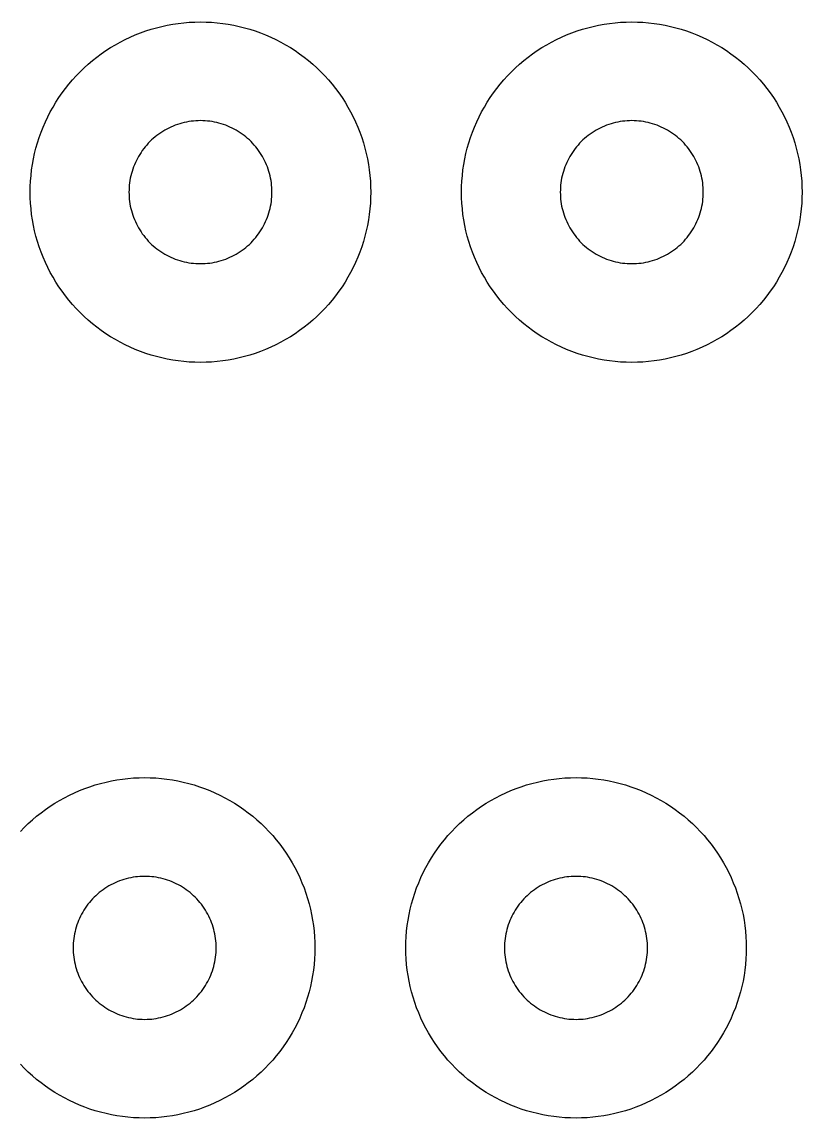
# Model space of a CAD drawing. Header units: millimetres. Extents: x 0 to 476, y 7 to 280.
# Drawn here: x 230.09 to 264.46, y 6.64 to 54.93 of the extents above; entities that cross this region are included whole.
import ezdxf

# ---------------------------------------------------------------- set-up
doc = ezdxf.new("R2010")
doc.units = ezdxf.units.MM
doc.layers.add('CUT', color=1, linetype='Continuous')

msp = doc.modelspace()

# ---------------------------------------------------------------- linework, layer by layer
at = {"layer": 'CUT'}
for points in [[(245.454, 47.188), (245.442, 46.943), (245.422, 46.698), (245.394, 46.454), (245.358, 46.212), (245.314, 45.97), (245.262, 45.73), (245.202, 45.492), (245.135, 45.256), (245.06, 45.023), (244.977, 44.791), (244.887, 44.563), (244.789, 44.338), (244.684, 44.116), (244.572, 43.898), (244.453, 43.683), (244.327, 43.473), (244.194, 43.267), (244.054, 43.065), (243.908, 42.868), (243.755, 42.675), (243.597, 42.488), (243.432, 42.306), (243.261, 42.13), (243.085, 41.959), (242.903, 41.795), (242.716, 41.636), (242.524, 41.483), (242.326, 41.337), (242.125, 41.197), (241.918, 41.064), (241.708, 40.938), (241.493, 40.819), (241.275, 40.707), (241.053, 40.602), (240.828, 40.504), (240.6, 40.414), (240.369, 40.331), (240.135, 40.256), (239.899, 40.189), (239.661, 40.129), (239.421, 40.077), (239.18, 40.034), (238.937, 39.997), (238.693, 39.969), (238.448, 39.949), (238.203, 39.937), (237.958, 39.933), (237.713, 39.937), (237.467, 39.949), (237.223, 39.969), (236.979, 39.997), (236.736, 40.034), (236.495, 40.077), (236.255, 40.129), (236.017, 40.189), (235.781, 40.256), (235.547, 40.331), (235.316, 40.414), (235.088, 40.504), (234.863, 40.602), (234.641, 40.707), (234.422, 40.819), (234.208, 40.938), (233.997, 41.064), (233.791, 41.197), (233.589, 41.337), (233.392, 41.483), (233.2, 41.636), (233.013, 41.795), (232.831, 41.959), (232.655, 42.13), (232.484, 42.306), (232.319, 42.488), (232.16, 42.675), (232.008, 42.868), (231.862, 43.065), (231.722, 43.267), (231.589, 43.473), (231.463, 43.683), (231.344, 43.898), (231.231, 44.116), (231.126, 44.338), (231.029, 44.563), (230.939, 44.791), (230.856, 45.023), (230.781, 45.256), (230.713, 45.492), (230.654, 45.73), (230.602, 45.97), (230.558, 46.212), (230.522, 46.454), (230.494, 46.698), (230.474, 46.943), (230.462, 47.188), (230.458, 47.433), (230.462, 47.679), (230.474, 47.924), (230.494, 48.168), (230.522, 48.412), (230.558, 48.655), (230.602, 48.897), (230.654, 49.136), (230.713, 49.374), (230.781, 49.61), (230.856, 49.844), (230.939, 50.075), (231.029, 50.303), (231.126, 50.529), (231.231, 50.75), (231.344, 50.969), (231.463, 51.183), (231.589, 51.394), (231.722, 51.6), (231.862, 51.802), (232.008, 51.999), (232.16, 52.191), (232.319, 52.378), (232.484, 52.56), (232.655, 52.737), (232.831, 52.907), (233.013, 53.072), (233.2, 53.231), (233.392, 53.383), (233.589, 53.53), (233.791, 53.669), (233.997, 53.802), (234.208, 53.929), (234.422, 54.048), (234.641, 54.16), (234.863, 54.265), (235.088, 54.362), (235.316, 54.453), (235.547, 54.535), (235.781, 54.61), (236.017, 54.678), (236.255, 54.737), (236.495, 54.789), (236.736, 54.833), (236.979, 54.869), (237.223, 54.897), (237.467, 54.917), (237.713, 54.929), (237.958, 54.933), (238.203, 54.929), (238.448, 54.917), (238.693, 54.897), (238.937, 54.869), (239.18, 54.833), (239.421, 54.789), (239.661, 54.737), (239.899, 54.678), (240.135, 54.61), (240.369, 54.535), (240.6, 54.453), (240.828, 54.362), (241.053, 54.265), (241.275, 54.16), (241.493, 54.048), (241.708, 53.929), (241.918, 53.802), (242.125, 53.669), (242.326, 53.53), (242.524, 53.383), (242.716, 53.231), (242.903, 53.072), (243.085, 52.907), (243.261, 52.737), (243.432, 52.56), (243.597, 52.378), (243.755, 52.191), (243.908, 51.999), (244.054, 51.802), (244.194, 51.6), (244.327, 51.394), (244.453, 51.183), (244.572, 50.969), (244.684, 50.75), (244.789, 50.529), (244.887, 50.303), (244.977, 50.075), (245.06, 49.844), (245.135, 49.61), (245.202, 49.374), (245.262, 49.136), (245.314, 48.897), (245.358, 48.655), (245.394, 48.412), (245.422, 48.168), (245.442, 47.924), (245.454, 47.679), (245.458, 47.433), (245.454, 47.188)], [(264.454, 47.188), (264.442, 46.943), (264.422, 46.698), (264.394, 46.454), (264.358, 46.212), (264.314, 45.97), (264.262, 45.73), (264.202, 45.492), (264.135, 45.256), (264.06, 45.023), (263.977, 44.791), (263.887, 44.563), (263.789, 44.338), (263.684, 44.116), (263.572, 43.898), (263.453, 43.683), (263.327, 43.473), (263.194, 43.267), (263.054, 43.065), (262.908, 42.868), (262.755, 42.675), (262.597, 42.488), (262.432, 42.306), (262.261, 42.13), (262.085, 41.959), (261.903, 41.795), (261.716, 41.636), (261.524, 41.483), (261.326, 41.337), (261.125, 41.197), (260.918, 41.064), (260.708, 40.938), (260.493, 40.819), (260.275, 40.707), (260.053, 40.602), (259.828, 40.504), (259.6, 40.414), (259.369, 40.331), (259.135, 40.256), (258.899, 40.189), (258.661, 40.129), (258.421, 40.077), (258.18, 40.034), (257.937, 39.997), (257.693, 39.969), (257.448, 39.949), (257.203, 39.937), (256.958, 39.933), (256.713, 39.937), (256.467, 39.949), (256.223, 39.969), (255.979, 39.997), (255.736, 40.034), (255.495, 40.077), (255.255, 40.129), (255.017, 40.189), (254.781, 40.256), (254.547, 40.331), (254.316, 40.414), (254.088, 40.504), (253.863, 40.602), (253.641, 40.707), (253.422, 40.819), (253.208, 40.938), (252.997, 41.064), (252.791, 41.197), (252.589, 41.337), (252.392, 41.483), (252.2, 41.636), (252.013, 41.795), (251.831, 41.959), (251.655, 42.13), (251.484, 42.306), (251.319, 42.488), (251.16, 42.675), (251.008, 42.868), (250.862, 43.065), (250.722, 43.267), (250.589, 43.473), (250.463, 43.683), (250.344, 43.898), (250.231, 44.116), (250.126, 44.338), (250.029, 44.563), (249.939, 44.791), (249.856, 45.023), (249.781, 45.256), (249.713, 45.492), (249.654, 45.73), (249.602, 45.97), (249.558, 46.212), (249.522, 46.454), (249.494, 46.698), (249.474, 46.943), (249.462, 47.188), (249.458, 47.433), (249.462, 47.679), (249.474, 47.924), (249.494, 48.168), (249.522, 48.412), (249.558, 48.655), (249.602, 48.897), (249.654, 49.136), (249.713, 49.374), (249.781, 49.61), (249.856, 49.844), (249.939, 50.075), (250.029, 50.303), (250.126, 50.529), (250.231, 50.75), (250.344, 50.969), (250.463, 51.183), (250.589, 51.394), (250.722, 51.6), (250.862, 51.802), (251.008, 51.999), (251.16, 52.191), (251.319, 52.378), (251.484, 52.56), (251.655, 52.737), (251.831, 52.907), (252.013, 53.072), (252.2, 53.231), (252.392, 53.383), (252.589, 53.53), (252.791, 53.669), (252.997, 53.802), (253.208, 53.929), (253.422, 54.048), (253.641, 54.16), (253.863, 54.265), (254.088, 54.362), (254.316, 54.453), (254.547, 54.535), (254.781, 54.61), (255.017, 54.678), (255.255, 54.737), (255.495, 54.789), (255.736, 54.833), (255.979, 54.869), (256.223, 54.897), (256.467, 54.917), (256.713, 54.929), (256.958, 54.933), (257.203, 54.929), (257.448, 54.917), (257.693, 54.897), (257.937, 54.869), (258.18, 54.833), (258.421, 54.789), (258.661, 54.737), (258.899, 54.678), (259.135, 54.61), (259.369, 54.535), (259.6, 54.453), (259.828, 54.362), (260.053, 54.265), (260.275, 54.16), (260.493, 54.048), (260.708, 53.929), (260.918, 53.802), (261.125, 53.669), (261.326, 53.53), (261.524, 53.383), (261.716, 53.231), (261.903, 53.072), (262.085, 52.907), (262.261, 52.737), (262.432, 52.56), (262.597, 52.378), (262.755, 52.191), (262.908, 51.999), (263.054, 51.802), (263.194, 51.6), (263.327, 51.394), (263.453, 51.183), (263.572, 50.969), (263.684, 50.75), (263.789, 50.529), (263.887, 50.303), (263.977, 50.075), (264.06, 49.844), (264.135, 49.61), (264.202, 49.374), (264.262, 49.136), (264.314, 48.897), (264.358, 48.655), (264.394, 48.412), (264.422, 48.168), (264.442, 47.924), (264.454, 47.679), (264.458, 47.433), (264.454, 47.188)], [(241.106, 47.536), (241.101, 47.639), (241.093, 47.742), (241.081, 47.844), (241.066, 47.946), (241.047, 48.048), (241.026, 48.149), (241.001, 48.249), (240.972, 48.348), (240.941, 48.446), (240.906, 48.543), (240.868, 48.639), (240.827, 48.733), (240.783, 48.827), (240.736, 48.918), (240.686, 49.008), (240.633, 49.097), (240.577, 49.183), (240.518, 49.268), (240.457, 49.351), (240.393, 49.432), (240.326, 49.51), (240.257, 49.587), (240.185, 49.661), (240.111, 49.732), (240.035, 49.802), (239.956, 49.868), (239.876, 49.932), (239.793, 49.994), (239.708, 50.052), (239.621, 50.108), (239.533, 50.161), (239.443, 50.211), (239.351, 50.258), (239.258, 50.303), (239.163, 50.344), (239.068, 50.381), (238.97, 50.416), (238.872, 50.448), (238.773, 50.476), (238.673, 50.501), (238.572, 50.523), (238.471, 50.541), (238.369, 50.556), (238.267, 50.568), (238.164, 50.577), (238.061, 50.582), (237.958, 50.583), (237.855, 50.582), (237.752, 50.577), (237.649, 50.568), (237.547, 50.556), (237.445, 50.541), (237.343, 50.523), (237.243, 50.501), (237.143, 50.476), (237.044, 50.448), (236.945, 50.416), (236.848, 50.381), (236.752, 50.344), (236.658, 50.303), (236.565, 50.258), (236.473, 50.211), (236.383, 50.161), (236.294, 50.108), (236.208, 50.052), (236.123, 49.994), (236.04, 49.932), (235.96, 49.868), (235.881, 49.802), (235.805, 49.732), (235.731, 49.661), (235.659, 49.587), (235.59, 49.51), (235.523, 49.432), (235.459, 49.351), (235.397, 49.268), (235.339, 49.183), (235.283, 49.097), (235.23, 49.008), (235.18, 48.918), (235.133, 48.827), (235.089, 48.733), (235.048, 48.639), (235.01, 48.543), (234.975, 48.446), (234.944, 48.348), (234.915, 48.249), (234.89, 48.149), (234.868, 48.048), (234.85, 47.946), (234.835, 47.844), (234.823, 47.742), (234.815, 47.639), (234.81, 47.536), (234.808, 47.433), (234.81, 47.33), (234.815, 47.227), (234.823, 47.125), (234.835, 47.022), (234.85, 46.92), (234.868, 46.819), (234.89, 46.718), (234.915, 46.618), (234.944, 46.519), (234.975, 46.421), (235.01, 46.324), (235.048, 46.228), (235.089, 46.133), (235.133, 46.04), (235.18, 45.948), (235.23, 45.858), (235.283, 45.77), (235.339, 45.683), (235.397, 45.599), (235.459, 45.516), (235.523, 45.435), (235.59, 45.356), (235.659, 45.28), (235.731, 45.206), (235.805, 45.134), (235.881, 45.065), (235.96, 44.998), (236.04, 44.934), (236.123, 44.873), (236.208, 44.814), (236.294, 44.758), (236.383, 44.705), (236.473, 44.655), (236.565, 44.608), (236.658, 44.564), (236.752, 44.523), (236.848, 44.485), (236.945, 44.451), (237.044, 44.419), (237.143, 44.391), (237.243, 44.366), (237.343, 44.344), (237.445, 44.325), (237.547, 44.31), (237.649, 44.299), (237.752, 44.29), (237.855, 44.285), (237.958, 44.283), (238.061, 44.285), (238.164, 44.29), (238.267, 44.299), (238.369, 44.31), (238.471, 44.325), (238.572, 44.344), (238.673, 44.366), (238.773, 44.391), (238.872, 44.419), (238.97, 44.451), (239.068, 44.485), (239.163, 44.523), (239.258, 44.564), (239.351, 44.608), (239.443, 44.655), (239.533, 44.705), (239.621, 44.758), (239.708, 44.814), (239.793, 44.873), (239.876, 44.934), (239.956, 44.998), (240.035, 45.065), (240.111, 45.134), (240.185, 45.206), (240.257, 45.28), (240.326, 45.356), (240.393, 45.435), (240.457, 45.516), (240.518, 45.599), (240.577, 45.683), (240.633, 45.77), (240.686, 45.858), (240.736, 45.948), (240.783, 46.04), (240.827, 46.133), (240.868, 46.228), (240.906, 46.324), (240.941, 46.421), (240.972, 46.519), (241.001, 46.618), (241.026, 46.718), (241.047, 46.819), (241.066, 46.92), (241.081, 47.022), (241.093, 47.125), (241.101, 47.227), (241.106, 47.33), (241.108, 47.433), (241.106, 47.536)], [(260.106, 47.536), (260.101, 47.639), (260.093, 47.742), (260.081, 47.844), (260.066, 47.946), (260.047, 48.048), (260.026, 48.149), (260.001, 48.249), (259.972, 48.348), (259.941, 48.446), (259.906, 48.543), (259.868, 48.639), (259.827, 48.733), (259.783, 48.827), (259.736, 48.918), (259.686, 49.008), (259.633, 49.097), (259.577, 49.183), (259.518, 49.268), (259.457, 49.351), (259.393, 49.432), (259.326, 49.51), (259.257, 49.587), (259.185, 49.661), (259.111, 49.732), (259.035, 49.802), (258.956, 49.868), (258.876, 49.932), (258.793, 49.994), (258.708, 50.052), (258.621, 50.108), (258.533, 50.161), (258.443, 50.211), (258.351, 50.258), (258.258, 50.303), (258.163, 50.344), (258.068, 50.381), (257.97, 50.416), (257.872, 50.448), (257.773, 50.476), (257.673, 50.501), (257.572, 50.523), (257.471, 50.541), (257.369, 50.556), (257.267, 50.568), (257.164, 50.577), (257.061, 50.582), (256.958, 50.583), (256.855, 50.582), (256.752, 50.577), (256.649, 50.568), (256.547, 50.556), (256.445, 50.541), (256.343, 50.523), (256.243, 50.501), (256.143, 50.476), (256.044, 50.448), (255.945, 50.416), (255.848, 50.381), (255.752, 50.344), (255.658, 50.303), (255.565, 50.258), (255.473, 50.211), (255.383, 50.161), (255.294, 50.108), (255.208, 50.052), (255.123, 49.994), (255.04, 49.932), (254.96, 49.868), (254.881, 49.802), (254.805, 49.732), (254.731, 49.661), (254.659, 49.587), (254.59, 49.51), (254.523, 49.432), (254.459, 49.351), (254.397, 49.268), (254.339, 49.183), (254.283, 49.097), (254.23, 49.008), (254.18, 48.918), (254.133, 48.827), (254.089, 48.733), (254.048, 48.639), (254.01, 48.543), (253.975, 48.446), (253.944, 48.348), (253.915, 48.249), (253.89, 48.149), (253.868, 48.048), (253.85, 47.946), (253.835, 47.844), (253.823, 47.742), (253.815, 47.639), (253.81, 47.536), (253.808, 47.433), (253.81, 47.33), (253.815, 47.227), (253.823, 47.125), (253.835, 47.022), (253.85, 46.92), (253.868, 46.819), (253.89, 46.718), (253.915, 46.618), (253.944, 46.519), (253.975, 46.421), (254.01, 46.324), (254.048, 46.228), (254.089, 46.133), (254.133, 46.04), (254.18, 45.948), (254.23, 45.858), (254.283, 45.77), (254.339, 45.683), (254.397, 45.599), (254.459, 45.516), (254.523, 45.435), (254.59, 45.356), (254.659, 45.28), (254.731, 45.206), (254.805, 45.134), (254.881, 45.065), (254.96, 44.998), (255.04, 44.934), (255.123, 44.873), (255.208, 44.814), (255.294, 44.758), (255.383, 44.705), (255.473, 44.655), (255.565, 44.608), (255.658, 44.564), (255.752, 44.523), (255.848, 44.485), (255.945, 44.451), (256.044, 44.419), (256.143, 44.391), (256.243, 44.366), (256.343, 44.344), (256.445, 44.325), (256.547, 44.31), (256.649, 44.299), (256.752, 44.29), (256.855, 44.285), (256.958, 44.283), (257.061, 44.285), (257.164, 44.29), (257.267, 44.299), (257.369, 44.31), (257.471, 44.325), (257.572, 44.344), (257.673, 44.366), (257.773, 44.391), (257.872, 44.419), (257.97, 44.451), (258.068, 44.485), (258.163, 44.523), (258.258, 44.564), (258.351, 44.608), (258.443, 44.655), (258.533, 44.705), (258.621, 44.758), (258.708, 44.814), (258.793, 44.873), (258.876, 44.934), (258.956, 44.998), (259.035, 45.065), (259.111, 45.134), (259.185, 45.206), (259.257, 45.28), (259.326, 45.356), (259.393, 45.435), (259.457, 45.516), (259.518, 45.599), (259.577, 45.683), (259.633, 45.77), (259.686, 45.858), (259.736, 45.948), (259.783, 46.04), (259.827, 46.133), (259.868, 46.228), (259.906, 46.324), (259.941, 46.421), (259.972, 46.519), (260.001, 46.618), (260.026, 46.718), (260.047, 46.819), (260.066, 46.92), (260.081, 47.022), (260.093, 47.125), (260.101, 47.227), (260.106, 47.33), (260.108, 47.433), (260.106, 47.536)], [(261.996, 13.892), (261.984, 13.647), (261.964, 13.402), (261.936, 13.158), (261.9, 12.916), (261.856, 12.674), (261.804, 12.434), (261.744, 12.196), (261.677, 11.96), (261.602, 11.726), (261.519, 11.495), (261.429, 11.267), (261.331, 11.042), (261.227, 10.82), (261.114, 10.602), (260.995, 10.387), (260.869, 10.177), (260.736, 9.97), (260.596, 9.769), (260.45, 9.572), (260.298, 9.379), (260.139, 9.192), (259.974, 9.01), (259.803, 8.834), (259.627, 8.663), (259.445, 8.498), (259.258, 8.34), (259.066, 8.187), (258.869, 8.041), (258.667, 7.901), (258.461, 7.768), (258.25, 7.642), (258.035, 7.523), (257.817, 7.411), (257.595, 7.306), (257.37, 7.208), (257.142, 7.118), (256.911, 7.035), (256.677, 6.96), (256.441, 6.893), (256.203, 6.833), (255.963, 6.781), (255.722, 6.737), (255.479, 6.701), (255.235, 6.673), (254.991, 6.653), (254.745, 6.641), (254.5, 6.637), (254.255, 6.641), (254.009, 6.653), (253.765, 6.673), (253.521, 6.701), (253.278, 6.737), (253.037, 6.781), (252.797, 6.833), (252.559, 6.893), (252.323, 6.96), (252.089, 7.035), (251.858, 7.118), (251.63, 7.208), (251.405, 7.306), (251.183, 7.411), (250.965, 7.523), (250.75, 7.642), (250.539, 7.768), (250.333, 7.901), (250.131, 8.041), (249.934, 8.187), (249.742, 8.34), (249.555, 8.498), (249.373, 8.663), (249.197, 8.834), (249.026, 9.01), (248.861, 9.192), (248.702, 9.379), (248.55, 9.572), (248.404, 9.769), (248.264, 9.97), (248.131, 10.177), (248.005, 10.387), (247.886, 10.602), (247.773, 10.82), (247.669, 11.042), (247.571, 11.267), (247.481, 11.495), (247.398, 11.726), (247.323, 11.96), (247.256, 12.196), (247.196, 12.434), (247.144, 12.674), (247.1, 12.916), (247.064, 13.158), (247.036, 13.402), (247.016, 13.647), (247.004, 13.892), (247, 14.137), (247.004, 14.383), (247.016, 14.628), (247.036, 14.872), (247.064, 15.116), (247.1, 15.359), (247.144, 15.6), (247.196, 15.84), (247.256, 16.078), (247.323, 16.314), (247.398, 16.548), (247.481, 16.779), (247.571, 17.007), (247.669, 17.233), (247.773, 17.454), (247.886, 17.673), (248.005, 17.887), (248.131, 18.098), (248.264, 18.304), (248.404, 18.506), (248.55, 18.703), (248.702, 18.895), (248.861, 19.082), (249.026, 19.264), (249.197, 19.441), (249.373, 19.611), (249.555, 19.776), (249.742, 19.935), (249.934, 20.087), (250.131, 20.234), (250.333, 20.373), (250.539, 20.506), (250.75, 20.632), (250.965, 20.752), (251.183, 20.864), (251.405, 20.969), (251.63, 21.066), (251.858, 21.157), (252.089, 21.239), (252.323, 21.314), (252.559, 21.382), (252.797, 21.441), (253.037, 21.493), (253.278, 21.537), (253.521, 21.573), (253.765, 21.601), (254.009, 21.621), (254.255, 21.633), (254.5, 21.637), (254.745, 21.633), (254.991, 21.621), (255.235, 21.601), (255.479, 21.573), (255.722, 21.537), (255.963, 21.493), (256.203, 21.441), (256.441, 21.382), (256.677, 21.314), (256.911, 21.239), (257.142, 21.157), (257.37, 21.066), (257.595, 20.969), (257.817, 20.864), (258.035, 20.752), (258.25, 20.632), (258.461, 20.506), (258.667, 20.373), (258.869, 20.234), (259.066, 20.087), (259.258, 19.935), (259.445, 19.776), (259.627, 19.611), (259.803, 19.441), (259.974, 19.264), (260.139, 19.082), (260.298, 18.895), (260.45, 18.703), (260.596, 18.506), (260.736, 18.304), (260.869, 18.098), (260.995, 17.887), (261.114, 17.673), (261.227, 17.454), (261.331, 17.233), (261.429, 17.007), (261.519, 16.779), (261.602, 16.548), (261.677, 16.314), (261.744, 16.078), (261.804, 15.84), (261.856, 15.6), (261.9, 15.359), (261.936, 15.116), (261.964, 14.872), (261.984, 14.628), (261.996, 14.383), (262, 14.137), (261.996, 13.892)], [(238.648, 14.24), (238.643, 14.343), (238.635, 14.446), (238.623, 14.548), (238.608, 14.65), (238.589, 14.752), (238.568, 14.853), (238.543, 14.953), (238.514, 15.052), (238.483, 15.15), (238.448, 15.247), (238.41, 15.343), (238.369, 15.437), (238.325, 15.53), (238.278, 15.622), (238.228, 15.712), (238.175, 15.801), (238.119, 15.887), (238.06, 15.972), (237.999, 16.055), (237.935, 16.136), (237.868, 16.214), (237.799, 16.291), (237.727, 16.365), (237.653, 16.436), (237.577, 16.506), (237.498, 16.572), (237.418, 16.636), (237.335, 16.698), (237.25, 16.756), (237.163, 16.812), (237.075, 16.865), (236.985, 16.915), (236.893, 16.962), (236.8, 17.006), (236.705, 17.047), (236.61, 17.085), (236.513, 17.12), (236.414, 17.152), (236.315, 17.18), (236.215, 17.205), (236.115, 17.227), (236.013, 17.245), (235.911, 17.26), (235.809, 17.272), (235.706, 17.28), (235.603, 17.286), (235.5, 17.287), (235.397, 17.286), (235.294, 17.28), (235.191, 17.272), (235.089, 17.26), (234.987, 17.245), (234.885, 17.227), (234.785, 17.205), (234.685, 17.18), (234.586, 17.152), (234.487, 17.12), (234.39, 17.085), (234.295, 17.047), (234.2, 17.006), (234.107, 16.962), (234.015, 16.915), (233.925, 16.865), (233.837, 16.812), (233.75, 16.756), (233.665, 16.698), (233.582, 16.636), (233.502, 16.572), (233.423, 16.506), (233.347, 16.436), (233.273, 16.365), (233.201, 16.291), (233.132, 16.214), (233.065, 16.136), (233.001, 16.055), (232.94, 15.972), (232.881, 15.887), (232.825, 15.801), (232.772, 15.712), (232.722, 15.622), (232.675, 15.53), (232.631, 15.437), (232.59, 15.343), (232.552, 15.247), (232.517, 15.15), (232.486, 15.052), (232.457, 14.953), (232.432, 14.853), (232.411, 14.752), (232.392, 14.65), (232.377, 14.548), (232.365, 14.446), (232.357, 14.343), (232.352, 14.24), (232.35, 14.137), (232.352, 14.034), (232.357, 13.931), (232.365, 13.828), (232.377, 13.726), (232.392, 13.624), (232.411, 13.523), (232.432, 13.422), (232.457, 13.322), (232.486, 13.223), (232.517, 13.125), (232.552, 13.028), (232.59, 12.932), (232.631, 12.837), (232.675, 12.744), (232.722, 12.652), (232.772, 12.562), (232.825, 12.474), (232.881, 12.387), (232.94, 12.302), (233.001, 12.22), (233.065, 12.139), (233.132, 12.06), (233.201, 11.984), (233.273, 11.91), (233.347, 11.838), (233.423, 11.769), (233.502, 11.702), (233.582, 11.638), (233.665, 11.577), (233.75, 11.518), (233.837, 11.462), (233.925, 11.409), (234.015, 11.359), (234.107, 11.312), (234.2, 11.268), (234.295, 11.227), (234.39, 11.189), (234.487, 11.154), (234.586, 11.123), (234.685, 11.095), (234.785, 11.07), (234.885, 11.048), (234.987, 11.029), (235.089, 11.014), (235.191, 11.002), (235.294, 10.994), (235.397, 10.989), (235.5, 10.987), (235.603, 10.989), (235.706, 10.994), (235.809, 11.002), (235.911, 11.014), (236.013, 11.029), (236.115, 11.048), (236.215, 11.07), (236.315, 11.095), (236.414, 11.123), (236.513, 11.154), (236.61, 11.189), (236.705, 11.227), (236.8, 11.268), (236.893, 11.312), (236.985, 11.359), (237.075, 11.409), (237.163, 11.462), (237.25, 11.518), (237.335, 11.577), (237.418, 11.638), (237.498, 11.702), (237.577, 11.769), (237.653, 11.838), (237.727, 11.91), (237.799, 11.984), (237.868, 12.06), (237.935, 12.139), (237.999, 12.22), (238.06, 12.302), (238.119, 12.387), (238.175, 12.474), (238.228, 12.562), (238.278, 12.652), (238.325, 12.744), (238.369, 12.837), (238.41, 12.932), (238.448, 13.028), (238.483, 13.125), (238.514, 13.223), (238.543, 13.322), (238.568, 13.422), (238.589, 13.523), (238.608, 13.624), (238.623, 13.726), (238.635, 13.828), (238.643, 13.931), (238.648, 14.034), (238.65, 14.137), (238.648, 14.24)], [(257.648, 14.24), (257.643, 14.343), (257.635, 14.446), (257.623, 14.548), (257.608, 14.65), (257.589, 14.752), (257.568, 14.853), (257.543, 14.953), (257.514, 15.052), (257.483, 15.15), (257.448, 15.247), (257.41, 15.343), (257.369, 15.437), (257.325, 15.53), (257.278, 15.622), (257.228, 15.712), (257.175, 15.801), (257.119, 15.887), (257.06, 15.972), (256.999, 16.055), (256.935, 16.136), (256.868, 16.214), (256.799, 16.291), (256.727, 16.365), (256.653, 16.436), (256.577, 16.506), (256.498, 16.572), (256.418, 16.636), (256.335, 16.698), (256.25, 16.756), (256.163, 16.812), (256.075, 16.865), (255.985, 16.915), (255.893, 16.962), (255.8, 17.006), (255.705, 17.047), (255.61, 17.085), (255.513, 17.12), (255.414, 17.152), (255.315, 17.18), (255.215, 17.205), (255.115, 17.227), (255.013, 17.245), (254.911, 17.26), (254.809, 17.272), (254.706, 17.28), (254.603, 17.286), (254.5, 17.287), (254.397, 17.286), (254.294, 17.28), (254.191, 17.272), (254.089, 17.26), (253.987, 17.245), (253.885, 17.227), (253.785, 17.205), (253.685, 17.18), (253.586, 17.152), (253.487, 17.12), (253.39, 17.085), (253.295, 17.047), (253.2, 17.006), (253.107, 16.962), (253.015, 16.915), (252.925, 16.865), (252.837, 16.812), (252.75, 16.756), (252.665, 16.698), (252.582, 16.636), (252.502, 16.572), (252.423, 16.506), (252.347, 16.436), (252.273, 16.365), (252.201, 16.291), (252.132, 16.214), (252.065, 16.136), (252.001, 16.055), (251.94, 15.972), (251.881, 15.887), (251.825, 15.801), (251.772, 15.712), (251.722, 15.622), (251.675, 15.53), (251.631, 15.437), (251.59, 15.343), (251.552, 15.247), (251.517, 15.15), (251.486, 15.052), (251.457, 14.953), (251.432, 14.853), (251.411, 14.752), (251.392, 14.65), (251.377, 14.548), (251.365, 14.446), (251.357, 14.343), (251.352, 14.24), (251.35, 14.137), (251.352, 14.034), (251.357, 13.931), (251.365, 13.828), (251.377, 13.726), (251.392, 13.624), (251.411, 13.523), (251.432, 13.422), (251.457, 13.322), (251.486, 13.223), (251.517, 13.125), (251.552, 13.028), (251.59, 12.932), (251.631, 12.837), (251.675, 12.744), (251.722, 12.652), (251.772, 12.562), (251.825, 12.474), (251.881, 12.387), (251.94, 12.302), (252.001, 12.22), (252.065, 12.139), (252.132, 12.06), (252.201, 11.984), (252.273, 11.91), (252.347, 11.838), (252.423, 11.769), (252.502, 11.702), (252.582, 11.638), (252.665, 11.577), (252.75, 11.518), (252.837, 11.462), (252.925, 11.409), (253.015, 11.359), (253.107, 11.312), (253.2, 11.268), (253.295, 11.227), (253.39, 11.189), (253.487, 11.154), (253.586, 11.123), (253.685, 11.095), (253.785, 11.07), (253.885, 11.048), (253.987, 11.029), (254.089, 11.014), (254.191, 11.002), (254.294, 10.994), (254.397, 10.989), (254.5, 10.987), (254.603, 10.989), (254.706, 10.994), (254.809, 11.002), (254.911, 11.014), (255.013, 11.029), (255.115, 11.048), (255.215, 11.07), (255.315, 11.095), (255.414, 11.123), (255.513, 11.154), (255.61, 11.189), (255.705, 11.227), (255.8, 11.268), (255.893, 11.312), (255.985, 11.359), (256.075, 11.409), (256.163, 11.462), (256.25, 11.518), (256.335, 11.577), (256.418, 11.638), (256.498, 11.702), (256.577, 11.769), (256.653, 11.838), (256.727, 11.91), (256.799, 11.984), (256.868, 12.06), (256.935, 12.139), (256.999, 12.22), (257.06, 12.302), (257.119, 12.387), (257.175, 12.474), (257.228, 12.562), (257.278, 12.652), (257.325, 12.744), (257.369, 12.837), (257.41, 12.932), (257.448, 13.028), (257.483, 13.125), (257.514, 13.223), (257.543, 13.322), (257.568, 13.422), (257.589, 13.523), (257.608, 13.624), (257.623, 13.726), (257.635, 13.828), (257.643, 13.931), (257.648, 14.034), (257.65, 14.137), (257.648, 14.24)]]:
    msp.add_lwpolyline(points, close=True, dxfattribs=at)
msp.add_lwpolyline([(230.026, 19.264), (230.197, 19.441), (230.373, 19.611), (230.555, 19.776), (230.742, 19.935), (230.934, 20.087), (231.131, 20.234), (231.333, 20.373), (231.539, 20.506), (231.75, 20.632), (231.965, 20.752), (232.183, 20.864), (232.405, 20.969), (232.63, 21.066), (232.858, 21.157), (233.089, 21.239), (233.323, 21.314), (233.559, 21.382), (233.797, 21.441), (234.037, 21.493), (234.278, 21.537), (234.521, 21.573), (234.765, 21.601), (235.009, 21.621), (235.255, 21.633), (235.5, 21.637), (235.745, 21.633), (235.991, 21.621), (236.235, 21.601), (236.479, 21.573), (236.722, 21.537), (236.963, 21.493), (237.203, 21.441), (237.441, 21.382), (237.677, 21.314), (237.911, 21.239), (238.142, 21.157), (238.37, 21.066), (238.595, 20.969), (238.817, 20.864), (239.035, 20.752), (239.25, 20.632), (239.461, 20.506), (239.667, 20.373), (239.869, 20.234), (240.066, 20.087), (240.258, 19.935), (240.445, 19.776), (240.627, 19.611), (240.803, 19.441), (240.974, 19.264), (241.139, 19.082), (241.298, 18.895), (241.45, 18.703), (241.596, 18.506), (241.736, 18.304), (241.869, 18.098), (241.995, 17.887), (242.114, 17.673), (242.227, 17.454), (242.331, 17.233), (242.429, 17.007), (242.519, 16.779), (242.602, 16.548), (242.677, 16.314), (242.744, 16.078), (242.804, 15.84), (242.856, 15.6), (242.9, 15.359), (242.936, 15.116), (242.964, 14.872), (242.984, 14.628), (242.996, 14.383), (243, 14.137), (242.996, 13.892), (242.996, 13.892), (242.984, 13.647), (242.964, 13.402), (242.936, 13.158), (242.9, 12.916), (242.856, 12.674), (242.804, 12.434), (242.744, 12.196), (242.677, 11.96), (242.602, 11.726), (242.519, 11.495), (242.429, 11.267), (242.331, 11.042), (242.227, 10.82), (242.114, 10.602), (241.995, 10.387), (241.869, 10.177), (241.736, 9.97), (241.596, 9.769), (241.45, 9.572), (241.298, 9.379), (241.139, 9.192), (240.974, 9.01), (240.803, 8.834), (240.627, 8.663), (240.445, 8.498), (240.258, 8.34), (240.066, 8.187), (239.869, 8.041), (239.667, 7.901), (239.461, 7.768), (239.25, 7.642), (239.035, 7.523), (238.817, 7.411), (238.595, 7.306), (238.37, 7.208), (238.142, 7.118), (237.911, 7.035), (237.677, 6.96), (237.441, 6.893), (237.203, 6.833), (236.963, 6.781), (236.722, 6.737), (236.479, 6.701), (236.235, 6.673), (235.991, 6.653), (235.745, 6.641), (235.5, 6.637), (235.255, 6.641), (235.009, 6.653), (234.765, 6.673), (234.521, 6.701), (234.278, 6.737), (234.037, 6.781), (233.797, 6.833), (233.559, 6.893), (233.323, 6.96), (233.089, 7.035), (232.858, 7.118), (232.63, 7.208), (232.405, 7.306), (232.183, 7.411), (231.965, 7.523), (231.75, 7.642), (231.539, 7.768), (231.333, 7.901), (231.131, 8.041), (230.934, 8.187), (230.742, 8.34), (230.555, 8.498), (230.373, 8.663), (230.197, 8.834), (230.026, 9.01)], dxfattribs=at)

doc.saveas('drawing.dxf')
